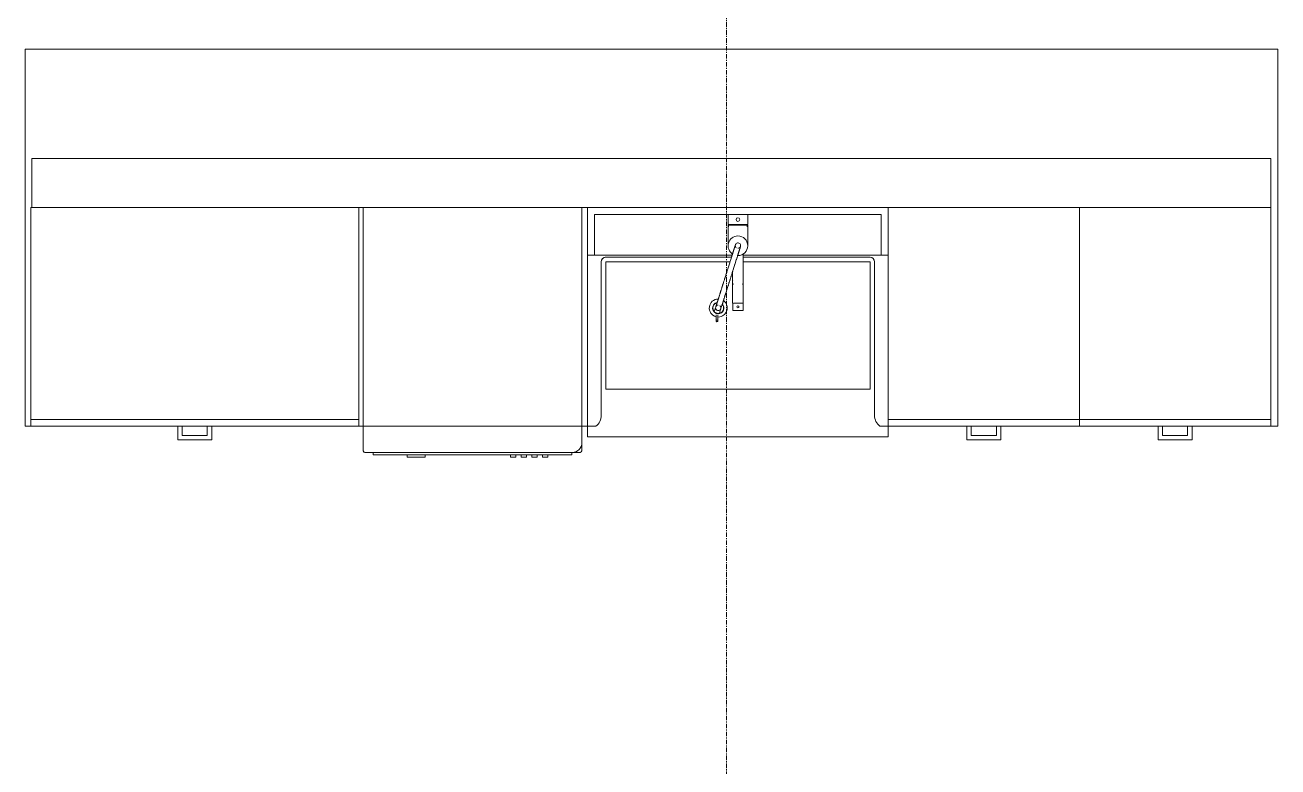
# Model space of a CAD drawing. Header units: inches. Extents: x -4235 to -464, y 9767 to 12347.
# Drawn here: x -2250.3 to -2112.8, y 11892.6 to 11974 of the extents above; entities that cross this region are included whole.
import ezdxf

# ---------------------------------------------------------------- set-up
doc = ezdxf.new("R2010")
doc.units = ezdxf.units.IN
doc.header["$MEASUREMENT"] = 0
doc.linetypes.add('Grid Line 1_2_', pattern=[0.875, 0.5, -0.125, 0.125, -0.125])
for name, color, linetype, lineweight in [('0-1', 170, 'Continuous', 5), ('0-2', 10, 'Continuous', 9), ('A-WALL-3', 10, 'Continuous', 9), ('A-WALL-4', 254, 'Continuous', 9), ('A-WALL-6', 113, 'Continuous', 9), ('P-SANR-FIXT-1', 7, 'Continuous', 9), ('P-SANR-FIXT-2', 254, 'Continuous', 9), ('Q-CASE-1', 254, 'Continuous', 9), ('Q-CASE-2', 7, 'Continuous', 9), ('Q-CASE-4', 10, 'Continuous', 9), ('Q-SPCQ-1', 7, 'Continuous', 9), ('Q-SPCQ-2', 10, 'Continuous', 9), ('Q-SPCQ-3', 254, 'Continuous', 9), ('S-GRID-1', 1, 'Grid Line 1_2_', 9)]:
    doc.layers.add(name, color=color, linetype=linetype, lineweight=lineweight)

# ---------------------------------------------------------------- blocks, each defined once
blk = doc.blocks.new('Dishwasher_15404 - 34_ counter-V254-BACKGROUND - 3RD FLOOR')
at = {"layer": 'Q-SPCQ-1'}
for p, q in [((25.8, 24), (24, 24)), ((26.68, 24), (25.8, 24)), ((26.87, 22.93), (26.87, 23.8)), ((26.87, 0.2), (26.87, 22.93)), ((26.87, 22.91), (27.12, 22.91)), ((27.12, 22.91), (27.12, 1.09)), ((27.37, 20.28), (27.12, 20.28)), ((27.12, 19.69), (27.37, 19.69)), ((27.37, 20.28), (27.37, 19.69)), ((27.37, 19.1), (27.12, 19.1)), ((27.12, 18.51), (27.37, 18.51)), ((27.37, 17.92), (27.12, 17.92)), ((27.37, 19.1), (27.37, 18.51)), ((27.37, 17.92), (27.37, 17.33)), ((27.12, 17.33), (27.37, 17.33)), ((27.37, 16.74), (27.12, 16.74)), ((27.37, 16.74), (27.37, 16.15)), ((27.12, 16.15), (27.37, 16.15)), ((27.37, 6.79), (27.12, 6.79)), ((27.37, 6.79), (27.37, 5.81)), ((27.37, 5.81), (27.37, 4.82)), ((27.12, 4.82), (27.37, 4.82)), ((26.87, 1.09), (27.12, 1.09)), ((24, 0), (26.68, 0))]:
    blk.add_line(p, q, dxfattribs=at)
for centre, radius, start, end in [((25.8, 22.93), 1.07, 360, 90), ((26.68, 23.8), 0.197, 0, 90), ((26.68, 0.2), 0.197, 270, 360), ((26.68, 0.2), 0.197, 270, 345)]:
    blk.add_arc(centre, radius, start, end, dxfattribs=at)
at = {"layer": 'Q-SPCQ-2'}
blk.add_line((0, 24), (0, 0), dxfattribs=at)
blk.add_line((0, 24), (0, 0), dxfattribs=at)
blk.add_line((0, 24), (0, 0), dxfattribs=at)
blk.add_line((0, 24), (0, 0), dxfattribs=at)
at = {"layer": 'Q-SPCQ-3'}
for p, q in [((4.52, 24), (0, 24)), ((24, 24), (4.52, 24)), ((0, 0), (24, 0))]:
    blk.add_line(p, q, dxfattribs=at)
blk = doc.blocks.new('Vanity Cabinet-Double Door - 33_-V255-BACKGROUND - 3RD FLOOR')
at = {"layer": 'Q-CASE-1'}
for p, q in [((-15.76, 5.17), (-15.76, 4.52)), ((-15.76, 5.17), (-15.76, 4.52)), ((-15.76, 4.52), (-15.76, 0)), ((-15.76, 4.52), (-15.76, 0)), ((-15.01, 5.2), (-15.01, 0.75)), ((16.49, 0.75), (16.49, 5.16)), ((17.24, 0), (17.24, 5.2)), ((17.24, 0), (17.24, 5.2)), ((-15.01, 0.75), (-0.34, 0.75)), ((1.82, 0.75), (16.49, 0.75))]:
    blk.add_line(p, q, dxfattribs=at)
at = {"layer": 'Q-CASE-4'}
blk.add_line((-15.76, 0), (17.24, 0), dxfattribs=at)
blk.add_line((-15.76, 0), (17.24, 0), dxfattribs=at)
blk.add_line((-15.76, 0), (17.24, 0), dxfattribs=at)
blk = doc.blocks.new('Base Cabinet 3 Drawer 230 - Base Cabinet 3 Drawer 230 21_-V256-BACKGROUND - 3RD FLOOR')
at = {"layer": 'Q-CASE-1'}
for p, q in [((-9.76, 24), (11.24, 24)), ((-9.76, 23.25), (-9.76, 24)), ((-0.64, 24), (-1.14, 24)), ((2.11, 24), (2.61, 24)), ((11.24, 24), (11.24, 23.25)), ((11.24, 23.25), (-9.76, 23.25)), ((-9.76, 23.25), (-9.76, 0)), ((11.24, 4.52), (11.24, 23.25)), ((11.24, 0), (11.24, 4.52)), ((-9.76, 0), (11.24, 0))]:
    blk.add_line(p, q, dxfattribs=at)
at = {"layer": 'Q-CASE-2'}
for p, q in [((2.61, 25.5), (-1.14, 25.5)), ((-1.14, 25.5), (-1.14, 24)), ((-0.64, 24), (-0.64, 25)), ((-0.64, 25), (2.11, 25)), ((2.11, 25), (2.11, 24)), ((2.61, 24), (2.61, 25.5))]:
    blk.add_line(p, q, dxfattribs=at)
at = {"layer": 'Q-CASE-4'}
for p, q in [((-0.64, 24), (-1.14, 24)), ((-0.64, 24), (-1.14, 24)), ((2.11, 24), (2.61, 24)), ((2.11, 24), (2.61, 24))]:
    blk.add_line(p, q, dxfattribs=at)
blk = doc.blocks.new('Base Cabinet 3 Drawer 230 - Base Cabinet 3 Drawer 230 36_-2567960-BACKGROUND - 3RD FLOOR')
at = {"layer": 'Q-CASE-1'}
for p, q in [((-17.26, 24), (18.74, 24)), ((-17.26, 23.25), (-17.26, 24)), ((-0.64, 24), (-1.14, 24)), ((2.11, 24), (2.61, 24)), ((18.74, 24), (18.74, 23.25)), ((18.74, 23.25), (-17.26, 23.25)), ((-17.26, 23.25), (-17.26, 0)), ((18.74, 0), (18.74, 23.25)), ((-17.26, 0), (18.74, 0))]:
    blk.add_line(p, q, dxfattribs=at)
at = {"layer": 'Q-CASE-2'}
for p, q in [((2.61, 25.5), (-1.14, 25.5)), ((-1.14, 25.5), (-1.14, 24)), ((-0.64, 24), (-0.64, 25)), ((-0.64, 25), (2.11, 25)), ((2.11, 25), (2.11, 24)), ((2.61, 24), (2.61, 25.5))]:
    blk.add_line(p, q, dxfattribs=at)
at = {"layer": 'Q-CASE-4'}
for p, q in [((-0.64, 24), (-1.14, 24)), ((-0.64, 24), (-1.14, 24)), ((2.11, 24), (2.61, 24)), ((2.11, 24), (2.61, 24))]:
    blk.add_line(p, q, dxfattribs=at)
blk = doc.blocks.new('kitchen_faucet_14143 - kitchen_faucet_14143-V257-BACKGROUND - 3RD FLOOR')
at = {"layer": 'P-SANR-FIXT-1'}
for p, q in [((-7.58, 2.4), (-8.24, 2.4)), ((-8.24, 2.2), (-7.58, 2.2)), ((-6.99, 1.91), (-7.41, 2.04)), ((-7.23, 2.59), (-6.81, 2.46)), ((-6.3, 0.57), (-7.09, 0.57)), ((-7.09, -0.57), (-7.09, 0.57)), ((-2.83, 0.59), (-6.3, 0.59)), ((-6.3, 0.57), (-6.3, 0.59)), ((-6.3, 0.42), (-6.3, 0.5)), ((-6.3, 0.15), (-6.3, 0.4)), ((-6.3, 0.29), (-6.3, 0.15)), ((-6.3, 0.15), (-6.3, -0.15)), ((-6.3, -0.15), (-6.3, 0.15)), ((-3.97, 0.59), (-4.89, 0.59)), ((-0.9, 0.59), (-0.94, 0.59)), ((2.26, 1.08), (0, 1.08)), ((2.34, 1.02), (2.1, 1.02)), ((2.26, 1.08), (2.26, -1.08)), ((3.44, 1.08), (2.34, 1.08)), ((2.34, -1.08), (2.34, 1.08)), ((3.44, 1.08), (3.44, -1.08)), ((-7.09, -0.57), (-6.3, -0.57)), ((-6.3, -0.15), (-6.3, -0.29)), ((-6.3, -0.29), (-6.3, -0.15)), ((-6.3, -0.4), (-6.3, -0.3)), ((-6.3, -0.5), (-6.3, -0.42)), ((-6.3, -0.59), (-6.3, -0.51)), ((-6.3, -0.59), (-0.9, -0.59)), ((-4.89, -0.59), (-3.97, -0.59)), ((0, -1.08), (2.26, -1.08)), ((2.1, -1.02), (2.34, -1.02)), ((2.34, -1.08), (3.44, -1.08))]:
    blk.add_line(p, q, dxfattribs=at)
at = {"layer": 'P-SANR-FIXT-1', "flags": 128}
for points in [[(-6.52, 2.15), (-6.53, 2.23), (-6.56, 2.3), (-6.61, 2.36), (-6.67, 2.41), (-6.74, 2.44), (-6.82, 2.45), (-6.9, 2.44), (-6.97, 2.41), (-7.03, 2.36), (-7.08, 2.3), (-7.1, 2.23), (-7.11, 2.15)], [(-7.11, 2.15), (-7.1, 2.08), (-7.08, 2), (-7.03, 1.94), (-6.97, 1.9), (-6.9, 1.87), (-6.82, 1.86), (-6.74, 1.87), (-6.67, 1.9), (-6.61, 1.94), (-6.56, 2)], [(-6.91, 1.87), (-6.91, 1.87), (-6.91, 1.87), (-6.9, 1.87), (-6.9, 1.87), (-6.9, 1.87), (-6.89, 1.87), (-6.89, 1.86), (-6.88, 1.86), (-6.88, 1.86), (-6.87, 1.86), (-6.86, 1.86), (-6.71, 1.81), (-6.69, 1.8), (-6.68, 1.8), (-6.51, 1.75), (-6.49, 1.74), (-6.46, 1.73), (-6.43, 1.72), (-6.41, 1.71), (-6.38, 1.7), (-6.35, 1.69), (-6.32, 1.68), (-6.29, 1.67), (-6.26, 1.66), (-6.22, 1.65), (-6.19, 1.64), (-6.16, 1.63), (-6.12, 1.62), (-6.09, 1.61), (-6.05, 1.6), (-6.01, 1.59), (-5.98, 1.58), (-5.94, 1.56), (-5.9, 1.55), (-5.86, 1.54), (-5.82, 1.53), (-5.78, 1.51), (-5.74, 1.5), (-5.69, 1.49), (-5.65, 1.47), (-5.61, 1.46), (-5.56, 1.45), (-5.52, 1.43), (-5.47, 1.42), (-5.42, 1.4), (-5.38, 1.39), (-5.33, 1.37), (-5.28, 1.36), (-5.23, 1.34), (-5.18, 1.33), (-4.48, 1.1), (-4.42, 1.09), (-4.36, 1.07), (-4.31, 1.05), (-4.25, 1.03), (-4.19, 1.01), (-4.13, 0.99), (-4.07, 0.98), (-4.02, 0.96), (-3.96, 0.94), (-3.9, 0.92), (-3.84, 0.9), (-3.78, 0.88), (-3.72, 0.86), (-3.66, 0.85), (-3.6, 0.83), (-3.54, 0.81), (-3.48, 0.79), (-3.42, 0.77), (-3.36, 0.75), (-3.3, 0.73), (-3.24, 0.71), (-3.18, 0.69), (-3.12, 0.68), (-3.06, 0.66), (-3, 0.64), (-2.94, 0.62), (-2.88, 0.6), (-2.83, 0.58), (-2.77, 0.56), (-2.71, 0.55), (-2.65, 0.53), (-2.03, 0.33), (-1.98, 0.32), (-1.93, 0.3), (-1.88, 0.28), (-1.83, 0.27), (-1.78, 0.25), (-1.54, 0.18), (-1.49, 0.16), (-1.45, 0.15), (-1.4, 0.13), (-1.36, 0.12), (-1.31, 0.1), (-1.27, 0.09), (-1.23, 0.08), (-1.18, 0.06), (-1.14, 0.05), (-1.1, 0.04), (-1.06, 0.03), (-1.03, 0.01), (-0.99, 0), (-0.95, -0.01), (-0.91, -0.02), (-0.88, -0.03), (-0.84, -0.04), (-0.81, -0.05), (-0.77, -0.07), (-0.74, -0.08), (-0.71, -0.09), (-0.68, -0.1), (-0.65, -0.11), (-0.62, -0.11), (-0.59, -0.12), (-0.56, -0.13), (-0.53, -0.14), (-0.51, -0.15), (-0.48, -0.16), (-0.45, -0.17), (-0.43, -0.17), (-0.41, -0.18), (-0.38, -0.19), (-0.36, -0.2), (-0.34, -0.2), (-0.32, -0.21), (-0.3, -0.21), (-0.28, -0.22), (-0.26, -0.23), (-0.25, -0.23), (-0.23, -0.24), (-0.21, -0.24), (-0.2, -0.25), (-0.18, -0.25), (-0.17, -0.26), (-0.16, -0.26), (-0.15, -0.26), (-0.14, -0.27), (-0.13, -0.27), (-0.12, -0.27), (-0.11, -0.28), (-0.1, -0.28), (-0.09, -0.28), (-0.09, -0.28), (-0.08, -0.28), (-0.08, -0.29), (-0.07, -0.29), (-0.07, -0.29), (-0.07, -0.29), (-0.07, -0.29), (-0.06, -0.29)], [(-6.73, 2.43), (-6.73, 2.43), (-6.73, 2.43), (-6.73, 2.43), (-6.72, 2.43), (-6.72, 2.43), (-6.72, 2.43), (-6.71, 2.43), (-6.71, 2.43), (-6.7, 2.42), (-6.69, 2.42), (-6.68, 2.42), (-6.53, 2.37), (-6.52, 2.37), (-6.5, 2.36), (-6.48, 2.35), (-6.46, 2.35), (-6.44, 2.34), (-6.42, 2.33), (-6.39, 2.33), (-6.37, 2.32), (-6.34, 2.31), (-6.32, 2.3), (-6.29, 2.3), (-6.27, 2.29), (-6.24, 2.28), (-6.21, 2.27), (-6.18, 2.26), (-6.15, 2.25), (-6.12, 2.24), (-6.09, 2.23), (-6.06, 2.22), (-6.03, 2.21), (-5.99, 2.2), (-5.96, 2.19), (-5.92, 2.18), (-5.89, 2.17), (-5.85, 2.16), (-5.81, 2.14), (-5.78, 2.13), (-5.74, 2.12), (-5.7, 2.11), (-5.66, 2.1), (-5.62, 2.08), (-5.58, 2.07), (-5.53, 2.06), (-5.49, 2.04), (-5.45, 2.03), (-5.4, 2.01), (-5.36, 2), (-5.31, 1.99), (-5.27, 1.97), (-5.22, 1.96), (-5.17, 1.94), (-5.12, 1.93), (-5.07, 1.91), (-5.02, 1.9), (-4.97, 1.88), (-4.92, 1.86), (-4.87, 1.85), (-4.82, 1.83), (-4.77, 1.81), (-4.71, 1.8), (-4.66, 1.78), (-4.61, 1.76), (-4.55, 1.75), (-4.5, 1.73), (-4.44, 1.71), (-4.39, 1.69), (-4.33, 1.68), (-4.27, 1.66), (-4.22, 1.64), (-4.16, 1.62), (-4.1, 1.6), (-4.04, 1.59), (-3.99, 1.57), (-3.93, 1.55), (-3.87, 1.53), (-3.81, 1.51), (-3.75, 1.49), (-3.69, 1.47), (-3.63, 1.46), (-3.57, 1.44), (-3.51, 1.42), (-3.45, 1.4), (-3.39, 1.38), (-3.33, 1.36), (-3.27, 1.34), (-3.21, 1.32), (-3.15, 1.31), (-3.09, 1.29), (-3.03, 1.27), (-2.97, 1.25), (-2.92, 1.23), (-2.86, 1.21), (-2.8, 1.19), (-2.74, 1.17), (-2.68, 1.16), (-2.62, 1.14), (-2.56, 1.12), (-2.51, 1.1), (-1.88, 0.9), (-1.83, 0.89), (-1.78, 0.87), (-1.73, 0.85), (-1.67, 0.84), (-1.62, 0.82), (-1.4, 0.75), (-1.35, 0.74), (-1.3, 0.72), (-1.26, 0.71), (-1.21, 0.69), (-1.17, 0.68), (-1.12, 0.66), (-1.08, 0.65), (-1.04, 0.64), (-1, 0.62), (-0.96, 0.61), (-0.92, 0.6), (-0.88, 0.59), (-0.84, 0.57), (-0.8, 0.56), (-0.76, 0.55), (-0.73, 0.54), (-0.69, 0.53), (-0.66, 0.52), (-0.62, 0.51), (-0.59, 0.5), (-0.56, 0.49), (-0.52, 0.47), (-0.49, 0.47), (-0.46, 0.46), (-0.43, 0.45), (-0.4, 0.44), (-0.38, 0.43), (-0.35, 0.42), (-0.32, 0.41), (-0.3, 0.4), (-0.27, 0.4), (-0.25, 0.39), (-0.22, 0.38), (-0.2, 0.37), (-0.18, 0.37), (-0.16, 0.36), (-0.14, 0.35), (-0.12, 0.35), (-0.1, 0.34), (-0.08, 0.34), (-0.06, 0.33), (-0.05, 0.32), (-0.03, 0.32), (-0.02, 0.32), (0, 0.31), (0.01, 0.31), (0.02, 0.3), (0.03, 0.3), (0.04, 0.3), (0.05, 0.29), (0.06, 0.29), (0.07, 0.29), (0.08, 0.28), (0.09, 0.28), (0.09, 0.28), (0.1, 0.28), (0.1, 0.28), (0.11, 0.28), (0.11, 0.28), (0.11, 0.27), (0.11, 0.27), (0.11, 0.27)], [(-0.27, 0.02), (-0.27, -0.06), (-0.24, -0.13), (-0.2, -0.2), (-0.15, -0.25), (-0.08, -0.28), (0, -0.3), (0.08, -0.3), (0.15, -0.28), (0.21, -0.23), (0.27, -0.18)], [(0.27, -0.18), (0.3, -0.11), (0.32, -0.03), (0.31, 0.04), (0.29, 0.12), (0.25, 0.18), (0.19, 0.23), (0.13, 0.27), (0.05, 0.29), (-0.03, 0.28), (-0.1, 0.26), (-0.17, 0.22), (-0.22, 0.16)]]:
    blk.add_lwpolyline(points, dxfattribs=at)
at = {"layer": 'P-SANR-FIXT-1'}
for centre, radius, start, end in [((-6.83, 2.16), 0.984, 0, 165), ((-6.83, 2.16), 0.63, 10.3084, 180), ((-6.83, 2.16), 0.984, 176.3754, 180), ((-6.83, 2.16), 0.984, 180, 325.3711), ((-6.83, 2.16), 0.63, 180, 315), ((-6.83, 2.16), 0.591, 132.8835, 180), ((-6.83, 2.16), 0.591, 180, 191.3603), ((-6.83, 2.16), 0.591, 191.3603, 312.7731), ((-6.83, 2.16), 0.591, 14.7648, 132.8835), ((-6.69, 0), 0.118, 0, 180), ((-6.69, 0), 0.118, 180, 360), ((0, 0), 1.08, 177.6189, 180), ((0, 0), 1.08, 180, 360), ((0, 0), 1.08, 0, 147.4712), ((2.88, 0), 0.197, 360, 180), ((2.88, 0), 0.197, 180, 360)]:
    blk.add_arc(centre, radius, start, end, dxfattribs=at)
for centre, major_axis, ratio, start_param, end_param in [((-8.24, 2.3), (0, 0.0984), 0.984808, 4.712389, 7.853982), ((-8.24, 2.3), (0, 0.0984), 0.984808, 1.570796, 4.712389), ((-3.97, 0), (0, 0.591), 0.906308, 6.021386, 6.806784), ((-3.97, 0), (0, 0.591), 0.906308, 2.617994, 3.403392)]:
    blk.add_ellipse(centre, major_axis=major_axis, ratio=ratio, start_param=start_param, end_param=end_param, dxfattribs=at)
blk = doc.blocks.new('Stainless Steel Farmhous Kitchen Sink - Stainless Steel Farmhous Kitchen Sink-V258-BACKGROUND - 3RD FLOOR')
at = {"layer": 'P-SANR-FIXT-1'}
for p, q in [((-33, 22.2), (-33, 21.04)), ((0, 22.2), (-33, 22.2)), ((0, 21.04), (0, 22.2)), ((-31, 3), (-31, 16.96)), ((-31, 16.96), (-2, 16.96)), ((-2, 16.96), (-2, 3)), ((-17.08, 3), (-31, 3)), ((-2, 3), (-15.65, 3))]:
    blk.add_line(p, q, dxfattribs=at)
at = {"layer": 'P-SANR-FIXT-2'}
for p, q in [((-33, 21.04), (-33, 2.25)), ((0, 2.25), (0, 21.04)), ((-33, 2.25), (-17.09, 2.25)), ((-15.89, 2.25), (0, 2.25))]:
    blk.add_line(p, q, dxfattribs=at)
blk = doc.blocks.new('Base Cabinet 3 Drawer 230 - Base Cabinet 3 Drawer 230 21_-V234-BACKGROUND - 3RD FLOOR')
at = {"layer": 'Q-CASE-1'}
for p, q in [((-9.76, 24), (11.24, 24)), ((-9.76, 23.25), (-9.76, 24)), ((-0.64, 24), (-1.14, 24)), ((2.11, 24), (2.61, 24)), ((11.24, 24), (11.24, 23.25)), ((11.24, 23.25), (-9.76, 23.25)), ((-9.76, 23.25), (-9.76, 0)), ((11.24, 0), (11.24, 23.25)), ((-9.76, 0), (11.24, 0))]:
    blk.add_line(p, q, dxfattribs=at)
at = {"layer": 'Q-CASE-2'}
for p, q in [((2.61, 25.5), (-1.14, 25.5)), ((-1.14, 25.5), (-1.14, 24)), ((-0.64, 24), (-0.64, 25)), ((-0.64, 25), (2.11, 25)), ((2.11, 25), (2.11, 24)), ((2.61, 24), (2.61, 25.5))]:
    blk.add_line(p, q, dxfattribs=at)
at = {"layer": 'Q-CASE-4'}
for p, q in [((-0.64, 24), (-1.14, 24)), ((-0.64, 24), (-1.14, 24)), ((2.11, 24), (2.61, 24)), ((2.11, 24), (2.61, 24))]:
    blk.add_line(p, q, dxfattribs=at)
blk = doc.blocks.new('CTR - 1st Phase - Unit Layouts_rvt-2-BACKGROUND - 3RD FLOOR')
at = {"layer": 'A-WALL-3'}
for p, q in [((-2113.58, 11959.33), (-2249.58, 11959.33)), ((-2249.58, 11953.95), (-2249.58, 11959.33)), ((-2113.58, 11959.33), (-2113.58, 11953.95)), ((-2249.58, 11953.95), (-2213.21, 11953.95)), ((-2213.21, 11953.95), (-2189.21, 11953.95)), ((-2189.21, 11953.95), (-2188.58, 11953.95)), ((-2188.58, 11953.95), (-2155.58, 11953.95)), ((-2155.58, 11953.95), (-2113.58, 11953.95))]:
    blk.add_line(p, q, dxfattribs=at)
at = {"layer": 'A-WALL-4'}
for p, q in [((-2249.58, 11959.33), (-2113.58, 11959.33)), ((-2249.58, 11959.33), (-2249.58, 11953.95)), ((-2113.58, 11959.33), (-2113.58, 11953.95)), ((-2113.58, 11953.95), (-2249.58, 11953.95))]:
    blk.add_line(p, q, dxfattribs=at)
at = {"layer": 'A-WALL-6'}
for p, q in [((-2112.8, 11971.33), (-2250.33, 11971.33)), ((-2250.33, 11971.33), (-2250.33, 11929.95)), ((-2250.33, 11929.95), (-2250.33, 11971.33)), ((-2250.33, 11971.33), (-2112.8, 11971.33)), ((-2112.8, 11929.95), (-2112.8, 11971.33)), ((-2112.8, 11971.33), (-2112.8, 11929.95)), ((-2187.08, 11931.15), (-2187.08, 11948)), ((-2187.08, 11948), (-2187.08, 11931.15)), ((-2186.58, 11948.5), (-2172.78, 11948.5)), ((-2172.78, 11948.5), (-2186.58, 11948.5)), ((-2171.5, 11948.5), (-2157.58, 11948.5)), ((-2157.58, 11948.5), (-2171.5, 11948.5)), ((-2157.08, 11948), (-2157.08, 11931.15)), ((-2157.08, 11931.15), (-2157.08, 11948)), ((-2250.33, 11929.95), (-2187.68, 11929.95)), ((-2187.68, 11929.95), (-2250.33, 11929.95)), ((-2156.49, 11929.95), (-2112.8, 11929.95)), ((-2112.8, 11929.95), (-2156.49, 11929.95))]:
    blk.add_line(p, q, dxfattribs=at)
for centre, radius, start, end in [((-2186.58, 11948), 0.5, 90, 180), ((-2186.58, 11948), 0.5, 105, 180), ((-2186.58, 11948), 0.5, 90, 105), ((-2157.58, 11948), 0.5, 360, 90), ((-2157.58, 11948), 0.5, 0, 90), ((-2188.58, 11931.15), 1.5, 307.2198, 360), ((-2188.58, 11931.15), 1.5, 307.2198, 333.6099), ((-2188.58, 11931.15), 1.5, 333.6099, 360), ((-2155.58, 11931.15), 1.5, 180, 232.7802), ((-2155.58, 11931.15), 1.5, 180, 232.7802)]:
    blk.add_arc(centre, radius, start, end, dxfattribs=at)
at = {"layer": '0-2'}
for name, p, rotation in [('Base Cabinet 3 Drawer 230 - Base Cabinet 3 Drawer 230 36_-2567960-BACKGROUND - 3RD FLOOR', (-2230.97, 11953.95), 180), ('Dishwasher_15404 - 34_ counter-V254-BACKGROUND - 3RD FLOOR', (-2213.21, 11953.95), 269.9999999998009), ('Vanity Cabinet-Double Door - 33_-V255-BACKGROUND - 3RD FLOOR', (-2171.35, 11953.95), 180), ('Base Cabinet 3 Drawer 230 - Base Cabinet 3 Drawer 230 21_-V256-BACKGROUND - 3RD FLOOR', (-2144.35, 11953.95), 180), ('Base Cabinet 3 Drawer 230 - Base Cabinet 3 Drawer 230 21_-V234-BACKGROUND - 3RD FLOOR', (-2123.35, 11953.95), 180), ('kitchen_faucet_14143 - kitchen_faucet_14143-V257-BACKGROUND - 3RD FLOOR', (-2172.08, 11949.76), 89.99999999997081), ('Stainless Steel Farmhous Kitchen Sink - Stainless Steel Farmhous Kitchen Sink-V258-BACKGROUND - 3RD FLOOR', (-2188.58, 11951), 180)]:
    blk.add_blockref(name, p, dxfattribs=dict(at, rotation=rotation))

msp = doc.modelspace()

# ---------------------------------------------------------------- linework, layer by layer
at = {"layer": 'S-GRID-1'}
msp.add_line((-2173.32, 9836.18), (-2173.32, 12297.93), dxfattribs=at)

# ---------------------------------------------------------------- block references
at = {"layer": '0-1'}
msp.add_blockref('CTR - 1st Phase - Unit Layouts_rvt-2-BACKGROUND - 3RD FLOOR', (0, 0), dxfattribs=at)

doc.saveas('drawing.dxf')
